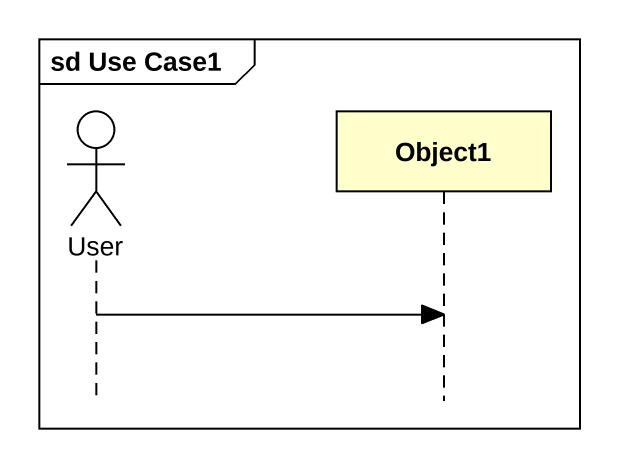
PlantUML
@startuml
mainframe sd Use Case1
hide footbox
actor User
participant Object1

User -> Object1
@enduml
